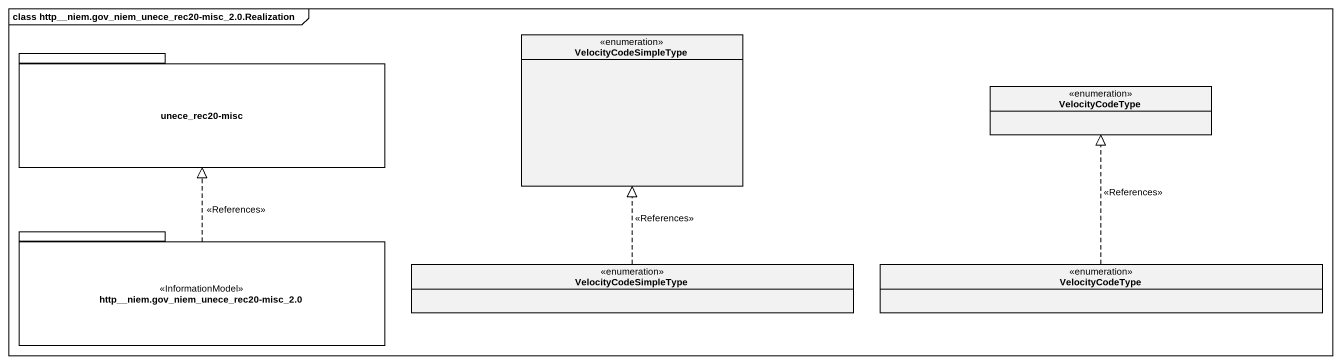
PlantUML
@startuml
mainframe class http__niem.gov_niem_unece_rec20-misc_2.0.Realization
hide circle
hide empty members
enum VelocityCodeSimpleType
package "unece_rec20-misc" as unece_rec20_misc {
}
enum VelocityCodeType
package "http__niem.gov_niem_unece_rec20-misc_2.0" as http_niem_gov_niem_unece <<InformationModel>> {
}
enum "VelocityCodeSimpleType" as VelocityCodeSimpleType_2
enum "VelocityCodeType" as VelocityCodeType_2
http_niem_gov_niem_unece .up.|> unece_rec20_misc : <<References>>
VelocityCodeSimpleType_2 .up.|> VelocityCodeSimpleType : <<References>>
VelocityCodeType_2 .up.|> VelocityCodeType : <<References>>
@enduml
